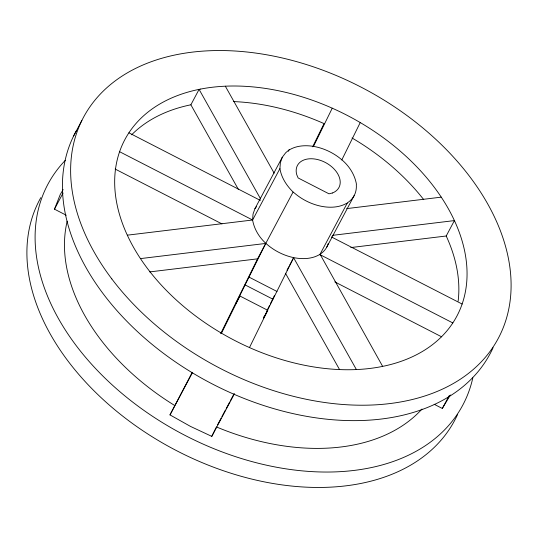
<?xml version="1.0" encoding="UTF-8"?>
<svg xmlns="http://www.w3.org/2000/svg" width="538" height="538" viewBox="0 0 538 538"><rect width="100%" height="100%" fill="white"/><g stroke="black" fill="none" stroke-linecap="round" stroke-linejoin="round"><path stroke-width="0.81" d="M127.318 235.173L252.598 220.002L253.035 214.104L254.931 208.69L282.262 157.291L285.725 152.718L289.188 149.786L290.614 149.181A40.733 27.256 28 0 1 341.563 159.571C349.101 165.818 354.798 174.615 356.465 184.359L356.304 184.702A40.733 27.256 28 0 1 347.38 202.833L319.875 254.575L318.449 255.173A40.733 27.256 28 0 1 267.5 244.79C259.955 238.542 254.266 229.739 252.598 220.002L279.928 168.602L280.365 162.705L282.262 157.291M66.261 215.227L54.472 209.168L60.269 194.46L63.161 189.591M249.477 347.575L267.749 310.305L239.881 295.987L235.785 303.694L265.752 243.432L293.082 192.032C286.633 185.63 281.367 177.722 279.928 168.602M234.427 393.789L211.784 436.379L190.506 426.419L169.988 414.899L192.207 372.404M220.674 333.654L257.554 258.852L265.362 244.165M312.645 146.813L324.051 123.606A188.004 125.798 28 0 0 233.579 101.588M313.493 146.363L332.249 108.185M263.351 318.086L264.084 316.586M267.03 310.601L269.605 305.355M270.338 303.862L274.387 295.631M264.024 317.265L293.62 257.756L356.391 369.559M341.791 159.968L360.231 122.563M211.784 436.379L216.437 426.923L218.314 427.71A203.673 136.282 28 0 0 421.98 409.048M221.495 333.19L239.881 295.987M382.646 366.378L320.049 254.232A40.733 27.256 28 0 0 328.254 243.492M73.666 135.906L81.863 120.485M54.472 209.168L63.06 193.014M131.615 134.823A188.004 125.798 28 0 1 189.255 105.132L190.882 104.802L199.08 89.382L260.627 198.993M288.408 151.252L289.188 149.786M169.988 414.899L192.631 372.309M286.983 270.237L288.933 266.566M289.713 265.093L293.62 257.756M264.024 317.312L267.749 310.305M217.608 424.724L221.125 418.113M221.905 416.641L225.422 410.037M226.202 408.564L229.713 401.96M230.493 400.487L234.01 393.883M326.761 247.13L354.26 195.415M458.134 301.166A188.004 125.798 28 0 0 446.917 237.534L446.21 236L454.408 220.587L332.45 235.355M434.2 404.294L442.303 408.456L449.196 395.672M450.4 394.939L442.303 408.456M254.931 208.69L256.418 206.733M347.198 203.176L345.779 203.774A40.733 27.256 28 0 1 294.831 193.391L293.082 192.032M346.674 208.609L441.254 197.15M140.479 258.603L265.752 243.432M149.698 271.919L257.554 258.852M350.803 247.561L446.21 236M128.898 132.819L260.365 200.418M331.374 236.908L462.129 304.051M119.597 151.709L252.598 220.002M319.875 254.575L452.828 322.941M115.139 169.046L221.979 223.916M334.824 281.899L441.637 336.828M249.148 277.171L277.009 291.488M245.046 284.878L272.914 299.202M174.642 405.444L172.906 404.381A203.673 136.282 28 0 1 67.183 221.192M225.335 86.201L274.158 173.162M190.882 104.802L238.475 189.571M285.416 273.176L339.579 369.633M493.07 347.723A235.005 157.251 28 0 1 211.562 383.574A235.005 157.251 28 0 1 76.349 130.808M472.815 377.878A235.005 157.251 28 0 1 180.97 433.258A235.005 157.251 28 0 1 65.347 160.311M457.542 414.542A235.005 157.251 28 0 1 176.034 450.393A235.005 157.251 28 0 1 40.821 197.628M352.034 137.984A188.004 125.798 28 0 1 423.722 199.625M332.376 193.014L328.994 193.814L298.139 177.957L296.747 174.702A23.504 15.723 28 0 1 309.901 158.771A23.504 15.723 28 0 1 337.05 172.725A23.504 15.723 28 0 1 332.376 193.014M200.607 89.073L197.459 89.712A188.004 125.798 28 0 0 126.612 233.647L127.983 236.612A188.004 125.798 28 0 0 139.544 257.204L141.467 260.103A188.004 125.798 28 0 0 354.623 369.633L358.052 369.485A188.004 125.798 28 0 0 381.126 366.687L384.273 366.042A188.004 125.798 28 0 0 455.114 222.113L453.742 219.148A188.004 125.798 28 0 0 442.182 198.556L440.259 195.657A188.004 125.798 28 0 0 227.103 86.12L223.68 86.275A188.004 125.798 28 0 0 200.607 89.073M111.823 278.926A235.005 157.251 28 0 0 491.456 349.438A235.005 157.251 28 0 0 269.316 55.273A235.005 157.251 28 0 0 111.823 278.926"/></g></svg>
